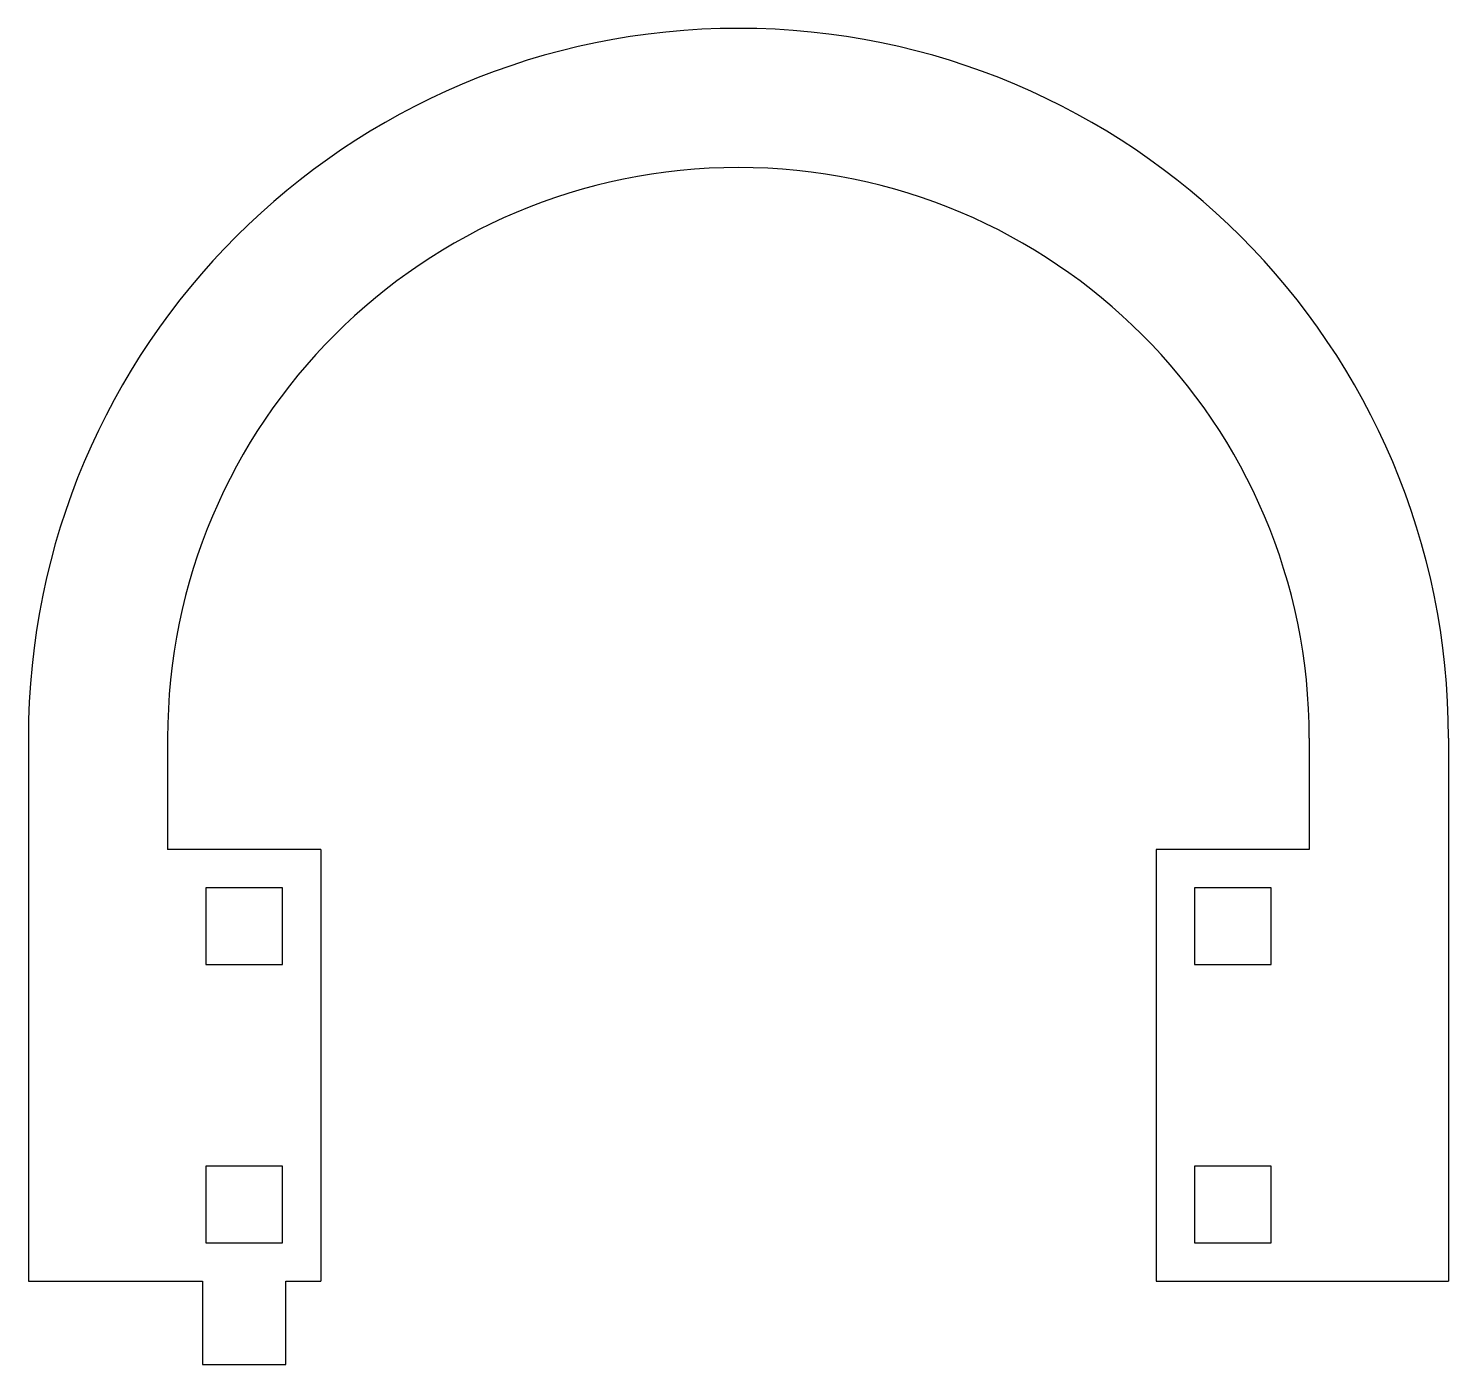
# Model space of a CAD drawing. Header units: millimetres. Extents: x 2983 to 3085, y 1216 to 1312.
import ezdxf

# ---------------------------------------------------------------- set-up
doc = ezdxf.new("R2010")
doc.units = ezdxf.units.MM

msp = doc.modelspace()

# ---------------------------------------------------------------- linework, layer by layer
for p, q in [((2982.61, 1260.81), (2982.61, 1221.81)), ((2992.61, 1260.81), (2992.61, 1252.81)), ((3074.61, 1260.81), (3074.61, 1252.81)), ((3084.61, 1260.81), (3084.61, 1221.81)), ((3003.61, 1252.81), (3003.61, 1221.81)), ((3063.61, 1252.81), (3063.61, 1221.81)), ((2982.61, 1221.81), (2995.11, 1221.81)), ((3074.61, 1221.81), (3084.61, 1221.81))]:
    msp.add_line(p, q)
for points in [[(3003.61, 1252.81), (2992.61, 1252.81)], [(3074.61, 1252.81), (3063.61, 1252.81)], [(2995.11, 1221.81), (2995.11, 1215.81), (3001.11, 1215.81), (3001.11, 1221.81)], [(3001.11, 1221.81), (3003.61, 1221.81)], [(3063.61, 1221.81), (3074.61, 1221.81)]]:
    msp.add_lwpolyline(points)
for points in [[(3000.86, 1250.06), (2995.36, 1250.06), (2995.36, 1244.56), (3000.86, 1244.56)], [(3071.86, 1250.06), (3066.36, 1250.06), (3066.36, 1244.56), (3071.86, 1244.56)], [(3000.86, 1230.06), (2995.36, 1230.06), (2995.36, 1224.56), (3000.86, 1224.56)], [(3071.86, 1230.06), (3066.36, 1230.06), (3066.36, 1224.56), (3071.86, 1224.56)]]:
    msp.add_lwpolyline(points, close=True)
for radius in [51, 41]:
    msp.add_arc((3033.61, 1260.81), radius, 0, 180)

doc.saveas('drawing.dxf')
